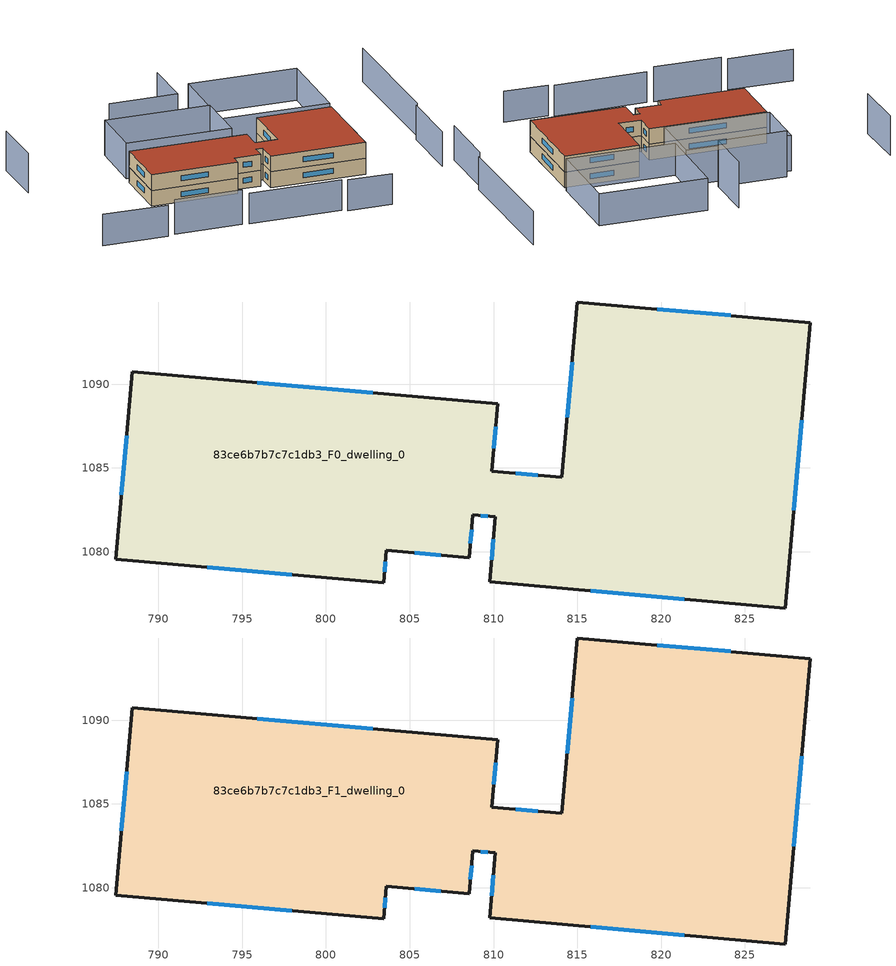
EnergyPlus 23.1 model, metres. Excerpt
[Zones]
83ce6b7b7c7c1db3_F0_dwelling_0
 floor ground (EU_floor_Construction): 828.91,1093.68 827.41,1076.64 809.77,1078.2 810.11,1082.08 808.77,1082.2 808.54,1079.64 803.61,1080.08 803.44,1078.15 787.45,1079.56 788.43,1090.75 810.25,1088.82 809.9,1084.81 814.09,1084.44 815.01,1094.91 z0
 wall outside (EU_wall_Construction): 814.09,1084.44 809.9,1084.81 810.25,1088.82 788.43,1090.75 787.45,1079.56 803.44,1078.15 803.61,1080.08 808.54,1079.64 808.77,1082.2 810.11,1082.08 809.77,1078.2 827.41,1076.64 828.91,1093.68 815.01,1094.91 814.09,1084.44 z0:3
 window (EU_Window_Construction): 812.65,1084.57 811.33,1084.69 / 814.69,1091.32 814.4,1088.02 / 824.15,1094.1 819.77,1094.49 / 827.92,1082.48 828.39,1087.85 / 815.81,1077.66 821.37,1077.17 / 809.99,1080.75 809.89,1079.53 / 809.23,1082.16 809.65,1082.12 / 808.62,1080.52 808.69,1081.32 / 805.3,1079.93 806.85,1079.79 / 803.5,1078.81 803.55,1079.42 / 792.92,1079.08 797.97,1078.63 / 788.1,1086.92 787.79,1083.39 / 802.78,1089.48 795.9,1090.09 / 810.02,1086.18 810.13,1087.45 z1.03:1.97
83ce6b7b7c7c1db3_F1_dwelling_0
 floor to 83ce6b7b7c7c1db3_F0_dwelling_0 (EU_floor_Construction): 828.91,1093.68 827.41,1076.64 809.77,1078.2 810.11,1082.08 808.77,1082.2 808.54,1079.64 803.61,1080.08 803.44,1078.15 787.45,1079.56 788.43,1090.75 810.25,1088.82 809.9,1084.81 814.09,1084.44 815.01,1094.91 z3
 wall outside (EU_wall_Construction): 814.09,1084.44 809.9,1084.81 810.25,1088.82 788.43,1090.75 787.45,1079.56 803.44,1078.15 803.61,1080.08 808.54,1079.64 808.77,1082.2 810.11,1082.08 809.77,1078.2 827.41,1076.64 828.91,1093.68 815.01,1094.91 814.09,1084.44 z3:6
 window (EU_Window_Construction): 812.65,1084.57 811.33,1084.69 / 814.69,1091.32 814.4,1088.02 / 824.15,1094.1 819.77,1094.49 / 827.92,1082.48 828.39,1087.85 / 815.81,1077.66 821.37,1077.17 / 809.99,1080.75 809.89,1079.53 / 809.23,1082.16 809.65,1082.12 / 808.62,1080.52 808.69,1081.32 / 805.3,1079.93 806.85,1079.79 / 803.5,1078.81 803.55,1079.42 / 792.92,1079.08 797.97,1078.63 / 788.1,1086.92 787.79,1083.39 / 802.78,1089.48 795.9,1090.09 / 810.02,1086.18 810.13,1087.45 z4.03:4.97
 roof outside (EU_roof_Construction): 827.41,1076.64 828.91,1093.68 815.01,1094.91 814.09,1084.44 809.9,1084.81 810.25,1088.82 788.43,1090.75 787.45,1079.56 803.44,1078.15 803.61,1080.08 808.54,1079.64 808.77,1082.2 810.11,1082.08 809.77,1078.2 z6
shading: 785.73,1066.52 798.29,1065.49 z0:6.6; 817.56,1063.21 825.85,1062.43 / 799.47,1065.17 816.68,1063.81 z0:5.8; 772.13,1067.36 784.22,1066.15 z0:5.9; 841.02,1074.17 842.05,1086.74 z0:6.5; 789.81,1103.76 809.31,1101.92 / 809.31,1101.92 808.27,1090.87 / 808.27,1090.87 788.77,1092.7 / 788.77,1092.7 789.81,1103.76 z0:6.7; 771.28,1104.87 770.59,1094.42 z0:7.5; 842.82,1088.05 844.73,1114.34 z0:6.3; 829.21,1095.06 809.04,1096.97 / 809.04,1096.97 810.61,1113.55 / 810.61,1113.55 830.77,1111.64 / 830.77,1111.64 829.21,1095.06 z0:6.1; 805.2,1114.72 804.38,1104.7 / 804.38,1104.7 791.67,1105.74 z0:8.7
[Building]
EU S2 Campaign: North Axis=0; Terrain=City; Solar Distribution=FullExterior
[Site:Location]
Cape.Town.Intl.AP: Latitude=-33.965; Longitude=18.602; Time Zone=2; Elevation=46
[SizingPeriod:WeatherFileDays]
AnnualSizingPeriod: Begin Month=1; Begin Day of Month=1; End Month=12; End Day of Month=31; Day of Week for Start Day=Monday; Use Weather File Daylight Saving Period=No; Use Weather File Rain and Snow Indicators=No
[MATERIAL]
EU_InternalMass_Material: Roughness=MediumRough; Thickness=0.1; Conductivity=1; Density=1800; Specific Heat=900; Thermal Absorptance=0.9; Solar Absorptance=0.7; Visible Absorptance=0.7
[MATERIAL:NOMASS] Roughness=MediumRough; Thermal Absorptance=0.9; Solar Absorptance=0.7; Visible Absorptance=0.7
Name | Thermal Resistance
EU_wall_NoMass | 0.493876
EU_roof_NoMass | 0.449382
EU_floor_NoMass | 1.25
[WINDOWMATERIAL:SIMPLEGLAZINGSYSTEM]
EU_Window_SimpleGlazing: UFactor=4.4; Solar Heat Gain Coefficient=0.85; Visible Transmittance=0.85
[CONSTRUCTION]
EU_wall_Construction: EU_wall_NoMass
EU_roof_Construction: EU_roof_NoMass
EU_floor_Construction: EU_floor_NoMass
EU_Window_Construction: EU_Window_SimpleGlazing
EU_InternalMass_Construction: EU_InternalMass_Material
[ZONE] Type=1; Multiplier=1; Ceiling Height=autocalculate; Volume=1490.99; Floor Area=autocalculate; Part of Total Floor Area=Yes
83ce6b7b7c7c1db3_F0_dwelling_0; 83ce6b7b7c7c1db3_F1_dwelling_0
[INTERNALMASS] Construction=EU_InternalMass_Construction; Surface Area=496.996
Name | Zone or ZoneList
83ce6b7b7c7c1db3_F0_dwelling_0_EU_InternalMass | 83ce6b7b7c7c1db3_F0_dwelling_0
83ce6b7b7c7c1db3_F1_dwelling_0_EU_InternalMass | 83ce6b7b7c7c1db3_F1_dwelling_0
[OTHEREQUIPMENT] Fuel Type=Electricity; Design Level Calculation Method=Watts/Area; Power per Zone Floor Area=1; Fraction Latent=0; Fraction Radiant=0; Fraction Lost=0; Carbon Dioxide Generation Rate=0; EndUse Subcategory=EU_Step8_InternalGains
Name | Zone or ZoneList or Space or SpaceList | Schedule
EU_Step8_InternalGain_83ce6b7b7c7c1db3_F0_dwelling_0_f000 | 83ce6b7b7c7c1db3_F0_dwelling_0 | EU_Step8_GainSchedule_83ce6b7b7c7c1db3_F0_dwelling_0_f000
EU_Step8_InternalGain_83ce6b7b7c7c1db3_F1_dwelling_0_f000 | 83ce6b7b7c7c1db3_F1_dwelling_0 | EU_Step8_GainSchedule_83ce6b7b7c7c1db3_F1_dwelling_0_f000
[ZONEVENTILATION:DESIGNFLOWRATE] Schedule=EU_AlwaysOn; Design Flow Rate Calculation Method=AirChanges/Hour; Air Changes per Hour=0.64; Ventilation Type=Natural; Fan Pressure Rise=0; Fan Total Efficiency=1; Constant Term Coefficient=1; Temperature Term Coefficient=0; Velocity Term Coefficient=0; Velocity Squared Term Coefficient=0; Minimum Indoor Temperature=-100; Maximum Indoor Temperature=100; Delta Temperature=-100; Minimum Outdoor Temperature=-100; Maximum Outdoor Temperature=100; Maximum Wind Speed=40
Name | Zone or ZoneList or Space or SpaceList
EU_ConstantAir_83ce6b7b7c7c1db3_F0_dwelling_0 | 83ce6b7b7c7c1db3_F0_dwelling_0
EU_ConstantAir_83ce6b7b7c7c1db3_F1_dwelling_0 | 83ce6b7b7c7c1db3_F1_dwelling_0
[HVACTEMPLATE:THERMOSTAT] Constant Heating Setpoint=20; Constant Cooling Setpoint=50
EU_HeatOnly_83ce6b7b7c7c1db3_F0_dwelling_0; EU_HeatOnly_83ce6b7b7c7c1db3_F1_dwelling_0
[HVACTEMPLATE:ZONE:IDEALLOADSAIRSYSTEM] System Availability Schedule=EU_AlwaysOn; Maximum Heating Supply Air Temperature=50; Minimum Cooling Supply Air Temperature=13; Maximum Heating Supply Air Humidity Ratio=0.0156; Minimum Cooling Supply Air Humidity Ratio=0.0077; Heating Limit=NoLimit; Cooling Limit=NoLimit; Heating Availability Schedule=EU_AlwaysOn; Cooling Availability Schedule=EU_CoolingOff; Dehumidification Control Type=ConstantSensibleHeatRatio; Cooling Sensible Heat Ratio=0.7; Dehumidification Setpoint=60; Humidification Control Type=None; Humidification Setpoint=30; Outdoor Air Method=None; Outdoor Air Flow Rate per Person=0.00944; Outdoor Air Flow Rate per Zone Floor Area=0; Outdoor Air Flow Rate per Zone=0; Demand Controlled Ventilation Type=None; Outdoor Air Economizer Type=NoEconomizer; Heat Recovery Type=None; Sensible Heat Recovery Effectiveness=0.7; Latent Heat Recovery Effectiveness=0.65
Name | Template Thermostat
83ce6b7b7c7c1db3_F0_dwelling_0 | EU_HeatOnly_83ce6b7b7c7c1db3_F0_dwelling_0
83ce6b7b7c7c1db3_F1_dwelling_0 | EU_HeatOnly_83ce6b7b7c7c1db3_F1_dwelling_0
[SIZING:ZONE] Zone Cooling Design Supply Air Temperature Input Method=SupplyAirTemperature; Zone Cooling Design Supply Air Temperature=13; Zone Heating Design Supply Air Temperature Input Method=SupplyAirTemperature; Zone Heating Design Supply Air Temperature=50; Zone Cooling Design Supply Air Humidity Ratio=0.008; Zone Heating Design Supply Air Humidity Ratio=0.008; Cooling Design Air Flow Method=DesignDay; Cooling Design Air Flow Rate=0; Cooling Minimum Air Flow per Zone Floor Area=0.000762; Cooling Minimum Air Flow=0; Cooling Minimum Air Flow Fraction=0.2; Heating Design Air Flow Method=DesignDay; Heating Design Air Flow Rate=0; Heating Maximum Air Flow per Zone Floor Area=0.002032; Heating Maximum Air Flow=0.141576; Heating Maximum Air Flow Fraction=0.3; Account for Dedicated Outdoor Air System=No; Dedicated Outdoor Air System Control Strategy=NeutralSupplyAir; Dedicated Outdoor Air Low Setpoint Temperature for Design=autosize; Dedicated Outdoor Air High Setpoint Temperature for Design=autosize; Zone Load Sizing Method=Sensible Load Only No Latent Load; Zone Latent Cooling Design Supply Air Humidity Ratio Input Method=HumidityRatioDifference; Zone Cooling Design Supply Air Humidity Ratio Difference=0.005; Zone Latent Heating Design Supply Air Humidity Ratio Input Method=HumidityRatioDifference; Zone Humidification Design Supply Air Humidity Ratio Difference=0.005
83ce6b7b7c7c1db3_F0_dwelling_0; 83ce6b7b7c7c1db3_F1_dwelling_0
[SCHEDULE:CONSTANT]
Name | Hourly Value
EU_AlwaysOn | 1
EU_CoolingOff | 0
[SCHEDULE:FILE] Column Number=1; Rows to Skip at Top=0; Number of Hours of Data=8760; Column Separator=Comma; Interpolate to Timestep=No; Minutes per Item=60; Adjust Schedule for Daylight Savings=Yes
Name | File
EU_Step8_GainSchedule_83ce6b7b7c7c1db3_F0_dwelling_0_f000 | ../../schedules/83ce6b7b7c7c1db3/83ce6b7b7c7c1db3_F0_dwelling_0_f000_gain.csv
EU_Step8_GainSchedule_83ce6b7b7c7c1db3_F1_dwelling_0_f000 | ../../schedules/83ce6b7b7c7c1db3/83ce6b7b7c7c1db3_F1_dwelling_0_f000_gain.csv
